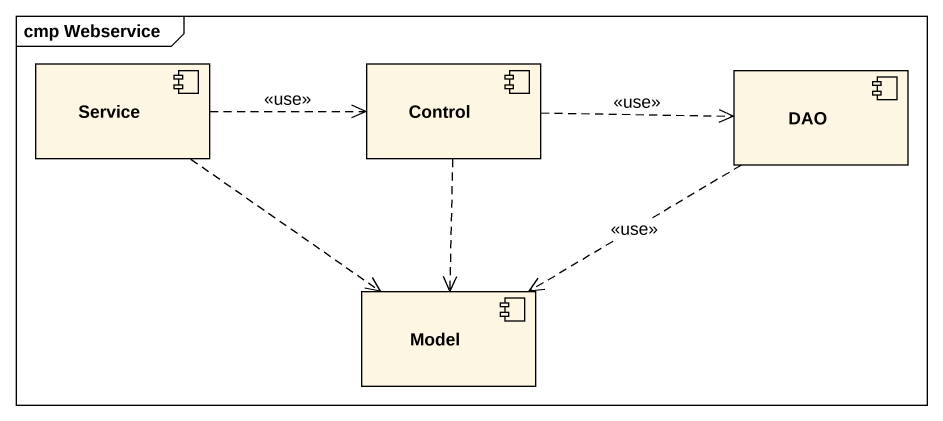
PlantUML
@startuml
mainframe cmp Webservice
component Service
component "Control" as Control_
component DAO
component Model
Service .right.> Control_ : <<use>>
Service ..> Model
Control_ .right.> DAO : <<use>>
Control_ ..> Model
DAO .left.> Model : <<use>>
@enduml
